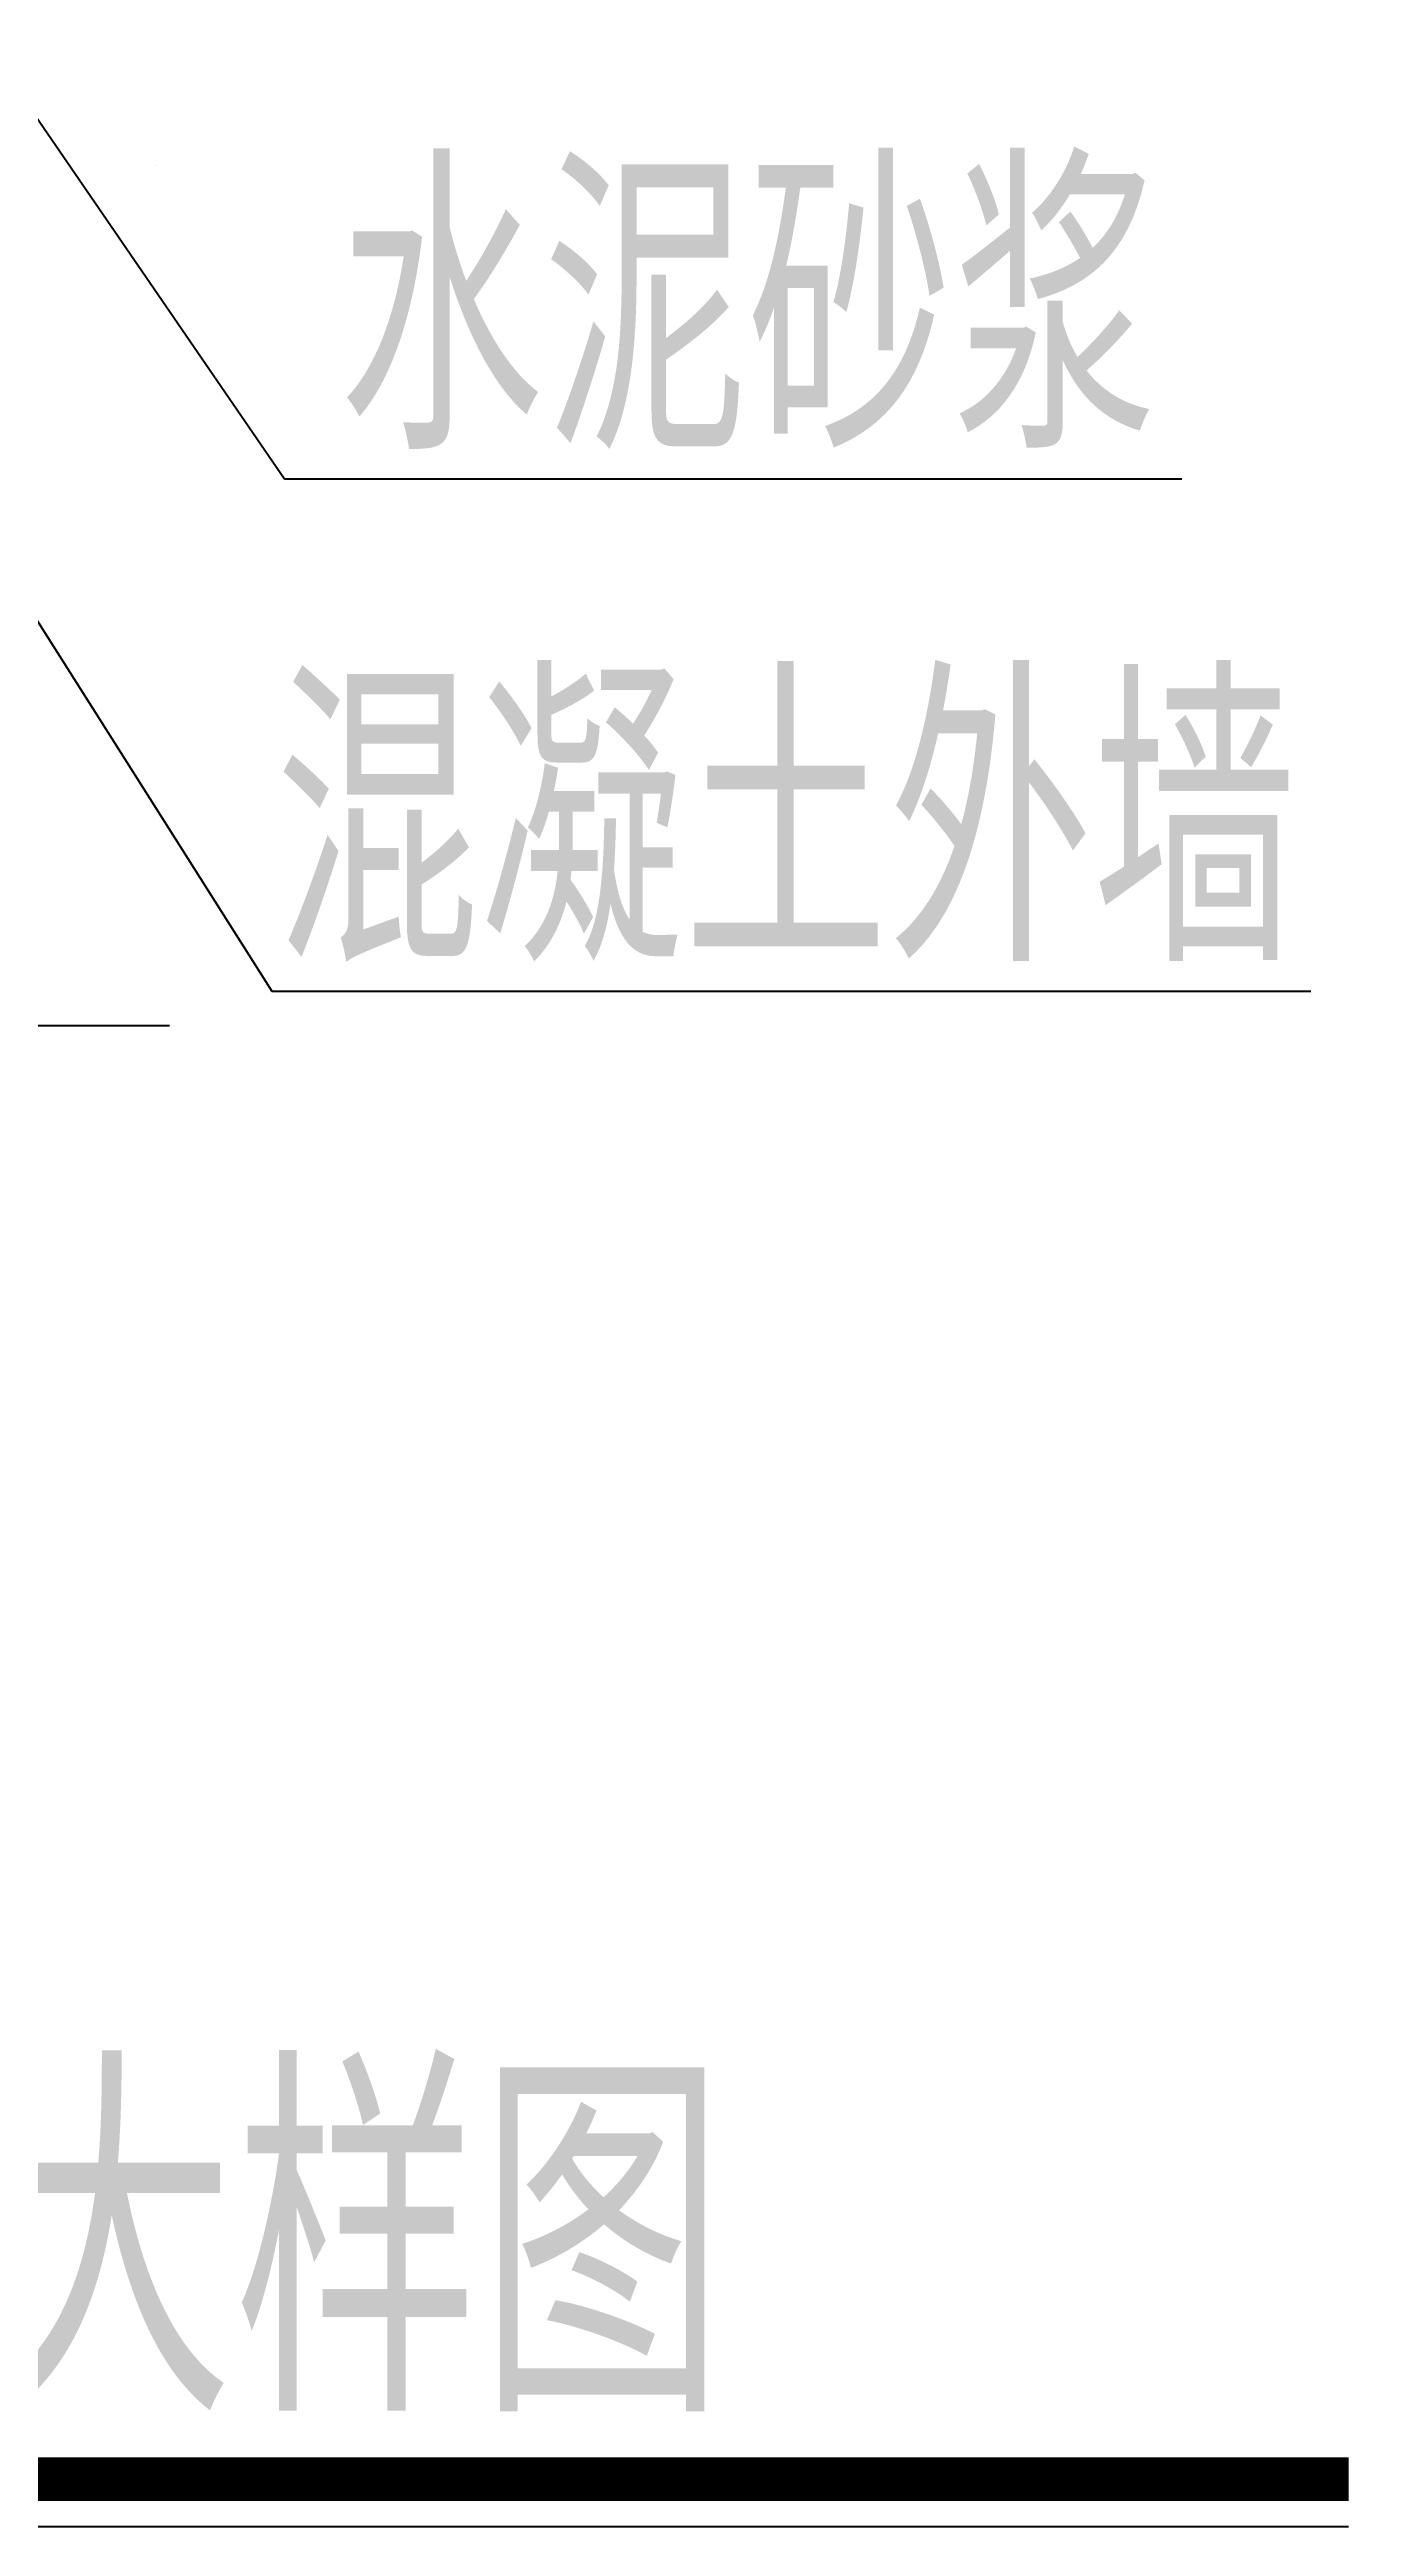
# Model space of a CAD drawing. Extents: x 1000 to 47721, y 1000 to 6465.
# Drawn here: x 1160.2 to 1196.6, y 1249.5 to 1317.7 of the extents above; entities that cross this region are included whole.
import ezdxf

# ---------------------------------------------------------------- set-up
doc = ezdxf.new("R2010")
doc.units = 0
doc.header["$LTSCALE"] = 1000
doc.header["$MEASUREMENT"] = 0
doc.layers.get('0').update_dxf_attribs({"linetype": 'CONTINUOUS'})
doc.layers.add('排水', color=2, linetype='CONTINUOUS')
doc.styles.add('163', font='', dxfattribs={"width": 0.99})
doc.styles.add('HZ', font='romant.shx', dxfattribs={"width": 0.8, "bigfont": 'hztxt.shx'})
doc.styles.add('HZTXT1', font='romant.shx', dxfattribs={"bigfont": 'HZTXT1.shx'})
doc.styles.get('163').set_extended_font_data('SimSun')

# ---------------------------------------------------------------- blocks, each defined once
blk = doc.blocks.new('网易暖通图签-new')
blk.add_hatch(color=1).paths.add_polyline_path([(143, 252, 1), (142, 252, 1)])
at = {"color": 7}
for p, q in [((120, 234), (120, 264)), ((120, 264), (187, 264)), ((187, 234), (120, 234)), ((122, 236), (122, 262)), ((122, 262), (186, 262)), ((122, 250), (186, 250)), ((186, 236), (122, 236)), ((186, 262), (186, 236)), ((187, 264), (187, 234))]:
    blk.add_line(p, q, dxfattribs=at)
at = {"color": 3, "style": '163'}
for s, height, p in [('中国暖通行业网络家园；因为专业，所以完美', 1.84, (126, 246)), ('编辑部：ivpinfo@service.netease.com', 1.63, (132, 241)), ('=', 4, (133, 257)), ('网易  NETEASE ', 3.2, (139, 257))]:
    blk.add_text(s, height=height, dxfattribs=at).set_placement(p)
at = {"color": 1, "style": '163'}
for s, height, p in [('网易  暖通   co.163.com', 2.27, (135, 252)), ('本图纸由浩辰ICAD软件提供技术支持', 1.49, (135, 237))]:
    blk.add_text(s, height=height, dxfattribs=at).set_placement(p)
at = {"color": 3, "style": '163', "text_generation_flag": 2}
blk.add_text('=', height=4, dxfattribs=at).set_placement((174, 257))

msp = doc.modelspace()

# ---------------------------------------------------------------- linework, layer by layer
at = {"layer": '排水'}
for p, q in [((1156.158, 1321.176), (1166.683, 1305.856)), ((1156.055, 1307.979), (1166.33, 1291.759)), ((1166.683, 1305.856), (1191.373, 1305.856)), ((1166.33, 1291.759), (1194.921, 1291.759)), ((1133.721, 1290.814), (1163.519, 1290.814))]:
    msp.add_line(p, q, dxfattribs=at)
at = {"layer": '排水', "const_width": 1.2}
msp.add_lwpolyline([(1096.94, 1250.826), (1195.962, 1250.826)], dxfattribs=at)
at = {"layer": '排水'}
msp.add_lwpolyline([(1096.94, 1249.526), (1195.962, 1249.526)], dxfattribs=at)

# ---------------------------------------------------------------- block references
at = {"ltscale": 8, "xscale": 2.4192e-07, "yscale": 2.4192e-07, "zscale": 2.4192e-07}
msp.add_blockref('网易暖通图签-new', (1163.152, 1314.463), dxfattribs=at)

# ---------------------------------------------------------------- texts
at = {"layer": '排水', "width": 0.75}
for s, height, style, p in [('水泥砂浆', 7.5, 'HZ', (1168.178, 1306.683)), ('混凝土外墙', 7.5, 'HZ', (1166.414, 1292.585)), ('管道穿越地下室外墙大样图', 9, 'HZTXT1', (1097.796, 1252.697))]:
    msp.add_text(s, height=height, dxfattribs=dict(at, style=style)).set_placement(p)

doc.saveas('drawing.dxf')
